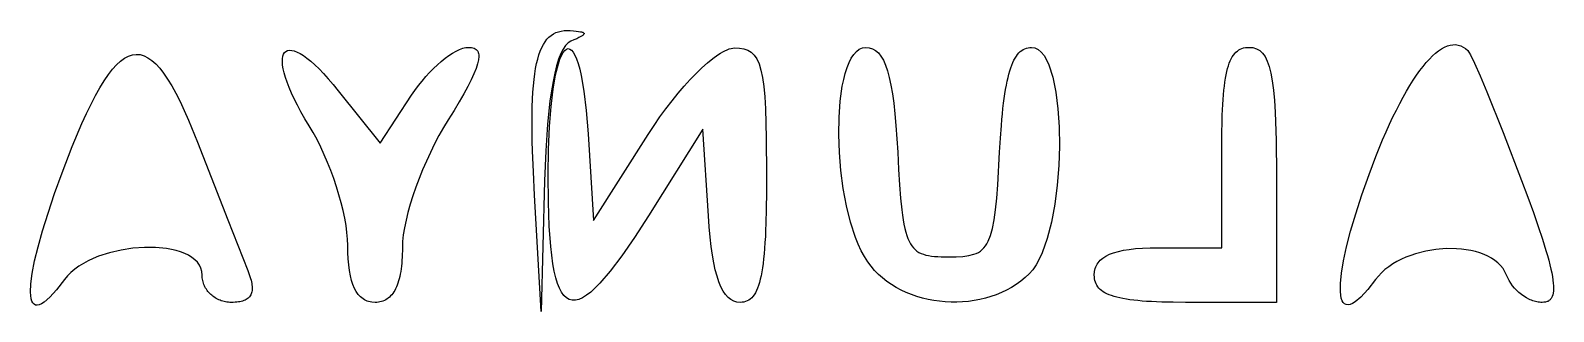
# Model space of a CAD drawing. Extents: x 70.3 to 133.4, y -81.7 to -32.
# Drawn here: x 70.317 to 73.415, y -77.227 to -76.656 of the extents above; entities that cross this region are included whole.
import ezdxf

# ---------------------------------------------------------------- set-up
doc = ezdxf.new("R2010")
doc.units = 0
doc.layers.add('BLACK', color=7, linetype='CONTINUOUS')

msp = doc.modelspace()

# ---------------------------------------------------------------- linework, layer by layer
at = {"layer": 'BLACK', "linetype": 'CONTINUOUS'}
for p, q in [((71.356826, -76.690972), (71.36009, -76.684665)), ((71.36009, -76.684665), (71.363625, -76.679044)), ((71.363625, -76.679044), (71.367436, -76.674089)), ((71.367436, -76.674089), (71.371526, -76.66978)), ((71.371526, -76.66978), (71.375901, -76.666099)), ((71.375901, -76.666099), (71.380564, -76.663025)), ((71.380564, -76.663025), (71.38552, -76.66054)), ((71.38552, -76.66054), (71.390773, -76.658624)), ((71.390773, -76.658624), (71.396326, -76.657259)), ((71.396326, -76.657259), (71.402184, -76.656424)), ((71.402184, -76.656424), (71.408352, -76.656101)), ((71.410504, -76.681174), (71.405278, -76.68651)), ((71.408352, -76.656101), (71.414833, -76.656271)), ((71.415995, -76.677878), (71.410504, -76.681174)), ((71.414833, -76.656271), (71.421371, -76.65673)), ((71.422367, -76.675249), (71.415995, -76.677878)), ((71.421371, -76.65673), (71.427044, -76.657256)), ((71.427882, -76.672842), (71.422367, -76.675249)), ((71.427044, -76.657256), (71.431853, -76.657861)), ((71.43254, -76.670646), (71.427882, -76.672842)), ((71.431853, -76.657861), (71.435798, -76.658555)), ((71.436341, -76.66865), (71.43254, -76.670646)), ((71.435798, -76.658555), (71.437447, -76.658939)), ((71.437919, -76.667724), (71.436341, -76.66865)), ((71.437447, -76.658939), (71.43888, -76.65935)), ((71.439283, -76.666843), (71.437919, -76.667724)), ((71.43888, -76.65935), (71.440098, -76.659788)), ((71.440432, -76.666007), (71.439283, -76.666843)), ((71.440098, -76.659788), (71.4411, -76.660255)), ((71.441366, -76.665214), (71.440432, -76.666007)), ((71.4411, -76.660255), (71.441887, -76.660753)), ((71.442086, -76.664463), (71.441366, -76.665214)), ((71.441887, -76.660753), (71.442458, -76.661284)), ((71.442591, -76.663752), (71.442086, -76.664463)), ((71.442458, -76.661284), (71.442814, -76.661847)), ((71.44288, -76.66308), (71.442591, -76.663752)), ((71.442814, -76.661847), (71.442955, -76.662446)), ((71.442955, -76.662446), (71.44288, -76.66308)), ((70.500051, -76.718311), (70.508144, -76.712435)), ((70.508144, -76.712435), (70.516166, -76.708196)), ((70.516166, -76.708196), (70.524131, -76.705591)), ((70.524131, -76.705591), (70.532055, -76.704617)), ((70.532055, -76.704617), (70.539953, -76.705269)), ((70.539953, -76.705269), (70.547841, -76.707544)), ((70.547841, -76.707544), (70.555735, -76.711439)), ((70.555735, -76.711439), (70.56365, -76.716951)), ((70.82916, -76.719692), (70.82932, -76.713752)), ((70.82932, -76.713752), (70.830145, -76.708648)), ((70.830145, -76.708648), (70.831619, -76.704397)), ((70.831619, -76.704397), (70.83373, -76.701016)), ((70.83373, -76.701016), (70.836464, -76.69852)), ((70.836464, -76.69852), (70.839807, -76.696927)), ((70.839807, -76.696927), (70.843747, -76.696252)), ((70.843747, -76.696252), (70.848268, -76.696513)), ((70.848268, -76.696513), (70.853358, -76.697725)), ((70.853358, -76.697725), (70.859004, -76.699905)), ((70.859004, -76.699905), (70.865191, -76.703069)), ((70.865191, -76.703069), (70.871906, -76.707234)), ((70.871906, -76.707234), (70.879135, -76.712417)), ((70.879135, -76.712417), (70.886866, -76.718633)), ((71.152414, -76.719009), (71.160223, -76.712709)), ((71.160223, -76.712709), (71.167895, -76.707086)), ((71.167895, -76.707086), (71.17537, -76.702192)), ((71.17537, -76.702192), (71.18259, -76.698076)), ((71.18259, -76.698076), (71.189495, -76.694787)), ((71.189495, -76.694787), (71.192811, -76.693469)), ((71.192811, -76.693469), (71.196026, -76.692376)), ((71.196026, -76.692376), (71.199132, -76.691516)), ((71.199132, -76.691516), (71.202123, -76.690893)), ((71.202123, -76.690893), (71.204991, -76.690515)), ((71.204991, -76.690515), (71.207728, -76.690388)), ((71.207728, -76.690388), (71.214168, -76.690873)), ((71.214168, -76.690873), (71.216955, -76.691486)), ((71.216955, -76.691486), (71.219452, -76.692353)), ((71.219452, -76.692353), (71.221658, -76.693477)), ((71.221658, -76.693477), (71.223571, -76.694863)), ((71.223571, -76.694863), (71.225191, -76.696517)), ((71.225191, -76.696517), (71.226515, -76.698441)), ((71.226515, -76.698441), (71.227542, -76.700642)), ((71.227542, -76.700642), (71.228272, -76.703122)), ((71.228834, -76.708943), (71.228189, -76.71594)), ((71.228272, -76.703122), (71.228703, -76.705888)), ((71.228703, -76.705888), (71.228834, -76.708943)), ((71.346404, -76.723431), (71.348623, -76.714193)), ((71.348623, -76.714193), (71.351097, -76.705716)), ((71.351097, -76.705716), (71.35383, -76.697982)), ((71.35383, -76.697982), (71.356826, -76.690972)), ((71.391243, -76.714514), (71.387127, -76.727768)), ((71.390805, -76.723629), (71.393902, -76.714493)), ((71.395644, -76.703203), (71.391243, -76.714514)), ((71.393902, -76.714493), (71.397112, -76.706945)), ((71.400324, -76.693861), (71.395644, -76.703203)), ((71.397112, -76.706945), (71.400413, -76.701006)), ((71.405278, -76.68651), (71.400324, -76.693861)), ((71.400413, -76.701006), (71.403785, -76.696698)), ((71.403785, -76.696698), (71.407208, -76.69404)), ((71.407208, -76.69404), (71.410663, -76.693055)), ((71.410663, -76.693055), (71.414129, -76.693761)), ((71.414129, -76.693761), (71.417585, -76.69618)), ((71.417585, -76.69618), (71.421012, -76.700333)), ((71.421012, -76.700333), (71.42439, -76.70624)), ((71.42439, -76.70624), (71.427698, -76.713921)), ((71.427698, -76.713921), (71.430916, -76.723399)), ((71.694152, -76.721829), (71.705026, -76.713033)), ((71.705026, -76.713033), (71.715344, -76.705626)), ((71.715344, -76.705626), (71.720269, -76.702468)), ((71.720269, -76.702468), (71.725022, -76.69969)), ((71.725022, -76.69969), (71.729595, -76.6973)), ((71.729595, -76.6973), (71.733975, -76.69531)), ((71.733975, -76.69531), (71.738154, -76.693731)), ((71.738154, -76.693731), (71.742119, -76.692572)), ((71.742119, -76.692572), (71.745861, -76.691844)), ((71.745861, -76.691844), (71.749369, -76.691558)), ((71.749369, -76.691558), (71.759272, -76.691845)), ((71.759272, -76.691845), (71.768139, -76.693227)), ((71.768139, -76.693227), (71.776025, -76.695922)), ((71.776025, -76.695922), (71.782985, -76.700149)), ((71.782985, -76.700149), (71.789074, -76.706125)), ((71.789074, -76.706125), (71.794346, -76.714069)), ((71.794346, -76.714069), (71.798856, -76.724198)), ((71.981976, -76.721325), (71.986522, -76.712289)), ((71.986522, -76.712289), (71.991522, -76.704671)), ((71.991522, -76.704671), (71.996975, -76.698572)), ((71.996975, -76.698572), (72.002885, -76.694092)), ((72.002885, -76.694092), (72.00925, -76.69133)), ((72.00925, -76.69133), (72.016073, -76.690388)), ((72.016073, -76.690388), (72.023205, -76.691063)), ((72.023205, -76.691063), (72.029838, -76.69313)), ((72.029838, -76.69313), (72.03599, -76.696653)), ((72.03599, -76.696653), (72.04168, -76.701693)), ((72.04168, -76.701693), (72.046928, -76.708313)), ((72.046928, -76.708313), (72.051752, -76.716576)), ((72.317466, -76.716576), (72.319827, -76.712235)), ((72.319827, -76.712235), (72.32229, -76.708313)), ((72.32229, -76.708313), (72.32486, -76.704801)), ((72.32486, -76.704801), (72.327538, -76.701693)), ((72.327538, -76.701693), (72.330327, -76.698979)), ((72.330327, -76.698979), (72.333228, -76.696653)), ((72.333228, -76.696653), (72.336246, -76.694706)), ((72.336246, -76.694706), (72.339381, -76.69313)), ((72.339381, -76.69313), (72.342636, -76.691919)), ((72.342636, -76.691919), (72.346014, -76.691063)), ((72.346014, -76.691063), (72.349516, -76.690555)), ((72.349516, -76.690555), (72.353147, -76.690388)), ((72.353147, -76.690388), (72.360231, -76.691484)), ((72.360231, -76.691484), (72.366837, -76.694691)), ((72.366837, -76.694691), (72.372966, -76.699883)), ((72.372966, -76.699883), (72.378619, -76.706934)), ((72.378619, -76.706934), (72.383797, -76.715719)), ((72.75741, -76.717961), (72.759471, -76.713611)), ((72.759471, -76.713611), (72.761669, -76.709674)), ((72.761669, -76.709674), (72.764008, -76.706138)), ((72.764008, -76.706138), (72.766491, -76.702993)), ((72.766491, -76.702993), (72.76912, -76.700227)), ((72.76912, -76.700227), (72.771898, -76.697829)), ((72.771898, -76.697829), (72.774829, -76.695787)), ((72.774829, -76.695787), (72.777917, -76.69409)), ((72.777917, -76.69409), (72.781162, -76.692727)), ((72.781162, -76.692727), (72.78457, -76.691687)), ((72.78457, -76.691687), (72.788143, -76.690957)), ((72.788143, -76.690957), (72.791885, -76.690528)), ((72.791885, -76.690528), (72.795797, -76.690388)), ((72.795797, -76.690388), (72.803688, -76.691039)), ((72.803688, -76.691039), (72.810845, -76.693089)), ((72.810845, -76.693089), (72.817299, -76.696682)), ((72.817299, -76.696682), (72.823081, -76.701963)), ((72.823081, -76.701963), (72.828223, -76.709077)), ((72.828223, -76.709077), (72.832755, -76.718169)), ((73.156162, -76.721352), (73.162607, -76.714237)), ((73.162607, -76.714237), (73.168966, -76.707871)), ((73.168966, -76.707871), (73.175232, -76.702264)), ((73.175232, -76.702264), (73.181399, -76.697424)), ((73.181399, -76.697424), (73.18746, -76.693358)), ((73.18746, -76.693358), (73.193409, -76.690075)), ((73.193409, -76.690075), (73.199239, -76.687582)), ((73.199239, -76.687582), (73.204945, -76.685889)), ((73.204945, -76.685889), (73.210518, -76.685003)), ((73.210518, -76.685003), (73.215953, -76.684932)), ((73.215953, -76.684932), (73.221244, -76.685685)), ((73.221244, -76.685685), (73.226383, -76.68727)), ((73.226383, -76.68727), (73.231365, -76.689694)), ((73.231365, -76.689694), (73.236183, -76.692966)), ((73.236183, -76.692966), (73.240829, -76.697095)), ((73.240829, -76.697095), (73.242929, -76.699997)), ((73.242929, -76.699997), (73.24592, -76.705343)), ((73.24592, -76.705343), (73.254353, -76.722822)), ((70.466645, -76.758257), (70.475182, -76.745797)), ((70.475182, -76.745797), (70.483585, -76.734988)), ((70.483585, -76.734988), (70.49187, -76.725827)), ((70.49187, -76.725827), (70.500051, -76.718311)), ((70.56365, -76.716951), (70.571602, -76.724075)), ((70.571602, -76.724075), (70.579606, -76.732808)), ((70.579606, -76.732808), (70.587677, -76.743148)), ((70.587677, -76.743148), (70.595831, -76.755089)), ((70.829676, -76.726452), (70.82916, -76.719692)), ((70.830883, -76.734016), (70.829676, -76.726452)), ((70.832794, -76.742367), (70.830883, -76.734016)), ((70.835423, -76.751489), (70.832794, -76.742367)), ((70.886866, -76.718633), (70.895084, -76.7259)), ((70.895084, -76.7259), (70.903776, -76.734233)), ((70.903776, -76.734233), (70.912929, -76.743649)), ((70.912929, -76.743649), (70.922528, -76.754165)), ((71.120992, -76.749989), (71.128757, -76.741477)), ((71.128757, -76.741477), (71.136622, -76.733443)), ((71.136622, -76.733443), (71.144527, -76.725937)), ((71.144527, -76.725937), (71.152414, -76.719009)), ((71.218915, -76.74435), (71.213343, -76.756413)), ((71.22324, -76.733607), (71.218915, -76.74435)), ((71.226327, -76.724149), (71.22324, -76.733607)), ((71.228189, -76.71594), (71.226327, -76.724149)), ((71.341233, -76.755913), (71.342713, -76.744273)), ((71.342713, -76.744273), (71.344435, -76.733452)), ((71.344435, -76.733452), (71.346404, -76.723431)), ((71.383298, -76.742944), (71.379763, -76.760016)), ((71.379936, -76.775652), (71.385026, -76.746587)), ((71.387127, -76.727768), (71.383298, -76.742944)), ((71.385026, -76.746587), (71.390805, -76.723629)), ((71.430916, -76.723399), (71.434024, -76.734692)), ((71.434024, -76.734692), (71.437002, -76.747822)), ((71.659039, -76.755694), (71.671074, -76.743244)), ((71.671074, -76.743244), (71.682807, -76.731927)), ((71.682807, -76.731927), (71.694152, -76.721829)), ((71.798856, -76.724198), (71.802659, -76.736731)), ((71.802659, -76.736731), (71.805809, -76.751885)), ((71.971051, -76.755947), (71.974242, -76.743254)), ((71.974242, -76.743254), (71.977883, -76.73168)), ((71.977883, -76.73168), (71.981976, -76.721325)), ((72.051752, -76.716576), (72.056171, -76.726546)), ((72.056171, -76.726546), (72.060205, -76.738283)), ((72.060205, -76.738283), (72.063873, -76.751852)), ((72.305344, -76.751852), (72.307134, -76.744835)), ((72.307134, -76.744835), (72.309012, -76.738283)), ((72.309012, -76.738283), (72.310982, -76.732189)), ((72.310982, -76.732189), (72.313047, -76.726546)), ((72.313047, -76.726546), (72.315207, -76.721344)), ((72.315207, -76.721344), (72.317466, -76.716576)), ((72.383797, -76.715719), (72.388502, -76.726113)), ((72.388502, -76.726113), (72.396496, -76.751227)), ((72.747753, -76.753368), (72.749055, -76.746303)), ((72.749055, -76.746303), (72.750476, -76.739718)), ((72.750476, -76.739718), (72.752019, -76.733603)), ((72.752019, -76.733603), (72.753687, -76.727946)), ((72.753687, -76.727946), (72.755483, -76.722736)), ((72.755483, -76.722736), (72.75741, -76.717961)), ((72.832755, -76.718169), (72.836708, -76.729383)), ((72.836708, -76.729383), (72.840114, -76.742863)), ((72.840114, -76.742863), (72.843002, -76.758755)), ((73.136375, -76.747117), (73.14304, -76.7378)), ((73.14304, -76.7378), (73.149637, -76.729209)), ((73.149637, -76.729209), (73.156162, -76.721352)), ((73.254353, -76.722822), (73.265679, -76.748451)), ((70.449105, -76.788144), (70.457958, -76.772371)), ((70.457958, -76.772371), (70.466645, -76.758257)), ((70.595831, -76.755089), (70.604085, -76.768629)), ((70.604085, -76.768629), (70.612452, -76.783765)), ((70.838784, -76.761365), (70.835423, -76.751489)), ((70.842889, -76.771979), (70.838784, -76.761365)), ((70.847753, -76.783315), (70.842889, -76.771979)), ((70.922528, -76.754165), (70.93256, -76.765797)), ((70.93256, -76.765797), (70.943012, -76.778561)), ((71.098891, -76.777896), (71.106, -76.768249)), ((71.106, -76.768249), (71.113387, -76.75893)), ((71.113387, -76.75893), (71.120992, -76.749989)), ((71.206515, -76.769834), (71.198419, -76.784649)), ((71.213343, -76.756413), (71.206515, -76.769834)), ((71.338983, -76.781732), (71.339991, -76.768393)), ((71.339991, -76.768393), (71.341233, -76.755913)), ((71.375696, -76.810659), (71.379936, -76.775652)), ((71.379763, -76.760016), (71.376525, -76.77896)), ((71.437002, -76.747822), (71.442486, -76.779676)), ((71.634399, -76.78366), (71.646786, -76.769195)), ((71.646786, -76.769195), (71.659039, -76.755694)), ((71.805809, -76.751885), (71.808362, -76.769879)), ((71.808362, -76.769879), (71.810372, -76.79093)), ((71.964176, -76.799737), (71.968311, -76.769658)), ((71.968311, -76.769658), (71.971051, -76.755947)), ((72.063873, -76.751852), (72.067194, -76.767315)), ((72.067194, -76.767315), (72.070186, -76.784735)), ((72.299031, -76.784735), (72.300488, -76.775776)), ((72.300488, -76.775776), (72.302024, -76.767315)), ((72.302024, -76.767315), (72.303642, -76.759343)), ((72.303642, -76.759343), (72.305344, -76.751852)), ((72.396496, -76.751227), (72.402611, -76.781274)), ((72.743671, -76.786665), (72.744529, -76.777563)), ((72.744529, -76.777563), (72.745493, -76.768987)), ((72.745493, -76.768987), (72.746567, -76.760926)), ((72.746567, -76.760926), (72.747753, -76.753368)), ((72.843002, -76.758755), (72.845405, -76.777204)), ((72.845405, -76.777204), (72.847353, -76.798353)), ((73.116048, -76.77934), (73.122873, -76.767895)), ((73.122873, -76.767895), (73.129651, -76.757152)), ((73.129651, -76.757152), (73.136375, -76.747117)), ((73.265679, -76.748451), (73.279451, -76.781148)), ((70.430843, -76.824679), (70.440072, -76.805579)), ((70.440072, -76.805579), (70.449105, -76.788144)), ((70.612452, -76.783765), (70.620949, -76.800492)), ((70.620949, -76.800492), (70.629592, -76.818807)), ((70.853388, -76.795355), (70.847753, -76.783315)), ((70.859809, -76.808084), (70.853388, -76.795355)), ((70.86703, -76.821486), (70.859809, -76.808084)), ((70.943012, -76.778561), (71.028278, -76.885255)), ((71.028278, -76.885255), (71.092119, -76.787821)), ((71.092119, -76.787821), (71.098891, -76.777896)), ((71.189045, -76.800894), (71.178384, -76.818605)), ((71.198419, -76.784649), (71.189045, -76.800894)), ((71.337651, -76.811061), (71.338204, -76.795948)), ((71.338204, -76.795948), (71.338983, -76.781732)), ((71.373588, -76.799755), (71.368638, -76.846796)), ((71.376525, -76.77896), (71.373588, -76.799755)), ((71.442486, -76.779676), (71.447208, -76.819126)), ((71.609564, -76.815148), (71.621964, -76.799006)), ((71.621964, -76.799006), (71.634399, -76.78366)), ((71.810372, -76.79093), (71.811893, -76.815257)), ((71.961829, -76.832691), (71.964176, -76.799737)), ((72.070186, -76.784735), (72.07287, -76.804174)), ((72.07287, -76.804174), (72.075263, -76.825695)), ((72.295116, -76.81467), (72.296348, -76.804174)), ((72.296348, -76.804174), (72.297652, -76.794198)), ((72.297652, -76.794198), (72.299031, -76.784735)), ((72.402611, -76.781274), (72.406857, -76.815251)), ((72.741706, -76.817239), (72.742263, -76.806492)), ((72.742263, -76.806492), (72.742917, -76.796304)), ((72.742917, -76.796304), (72.743671, -76.786665)), ((72.847353, -76.798353), (72.848878, -76.822349)), ((73.095355, -76.8178), (73.102282, -76.804301)), ((73.102282, -76.804301), (73.109182, -76.791478)), ((73.109182, -76.791478), (73.116048, -76.77934)), ((73.279451, -76.781148), (73.312541, -76.863414)), ((70.421401, -76.845447), (70.430843, -76.824679)), ((70.629592, -76.818807), (70.638395, -76.838708)), ((70.638395, -76.838708), (70.656546, -76.883249)), ((70.875063, -76.835543), (70.86703, -76.821486)), ((70.883922, -76.850239), (70.875063, -76.835543)), ((71.166426, -76.837818), (71.156946, -76.853417)), ((71.178384, -76.818605), (71.166426, -76.837818)), ((71.337205, -76.844055), (71.337319, -76.82709)), ((71.337319, -76.82709), (71.337651, -76.811061)), ((71.372468, -76.851443), (71.375696, -76.810659)), ((71.447208, -76.819126), (71.451006, -76.866336)), ((71.585207, -76.849483), (71.597283, -76.832002)), ((71.597283, -76.832002), (71.609564, -76.815148)), ((71.811893, -76.815257), (71.813691, -76.874609)), ((71.961265, -76.86772), (71.961829, -76.832691)), ((72.075263, -76.825695), (72.077386, -76.84936)), ((72.291831, -76.84936), (72.29286, -76.837255)), ((72.29286, -76.837255), (72.293954, -76.825695)), ((72.293954, -76.825695), (72.295116, -76.81467)), ((72.406857, -76.815251), (72.409243, -76.852157)), ((72.740872, -76.84046), (72.741243, -76.828558)), ((72.741243, -76.828558), (72.741706, -76.817239)), ((72.848878, -76.822349), (72.850779, -76.879455)), ((73.081443, -76.846797), (73.088406, -76.831968)), ((73.088406, -76.831968), (73.095355, -76.8178)), ((70.401821, -76.892004), (70.421401, -76.845447)), ((70.891899, -76.863748), (70.883922, -76.850239)), ((70.899653, -76.878059), (70.891899, -76.863748)), ((71.147731, -76.869717), (71.13883, -76.886585)), ((71.156946, -76.853417), (71.147731, -76.869717)), ((71.337303, -76.861975), (71.337205, -76.844055)), ((71.33761, -76.880868), (71.337303, -76.861975)), ((71.368638, -76.846796), (71.364949, -76.90095)), ((71.370413, -76.897838), (71.372468, -76.851443)), ((71.451006, -76.866336), (71.462296, -77.042284)), ((71.462296, -77.042284), (71.57342, -76.867506)), ((71.57342, -76.867506), (71.585207, -76.849483)), ((71.684547, -76.857076), (71.573689, -77.033024)), ((71.695837, -77.033024), (71.684547, -76.857076)), ((71.962475, -76.904024), (71.961265, -76.86772)), ((72.077386, -76.84936), (72.080895, -76.903377)), ((72.289961, -76.875234), (72.291831, -76.84936)), ((72.409243, -76.852157), (72.40978, -76.89099)), ((72.740234, -76.894117), (72.740389, -76.866056)), ((72.740389, -76.866056), (72.740872, -76.84046)), ((73.067499, -76.878402), (73.074472, -76.862277)), ((73.074472, -76.862277), (73.081443, -76.846797)), ((73.312541, -76.863414), (73.35004, -76.960962)), ((70.381207, -76.945278), (70.401821, -76.892004)), ((70.656546, -76.883249), (70.718054, -77.04077)), ((70.907143, -76.893048), (70.899653, -76.878059)), ((70.914328, -76.90859), (70.907143, -76.893048)), ((71.13883, -76.886585), (71.130291, -76.903889)), ((71.338121, -76.900755), (71.33761, -76.880868)), ((71.339741, -76.943586), (71.338121, -76.900755)), ((71.364949, -76.90095), (71.362555, -76.962027)), ((71.369692, -76.94968), (71.370413, -76.897838)), ((71.813691, -76.874609), (71.814193, -76.94968)), ((72.288323, -76.903377), (72.289961, -76.875234)), ((72.40978, -76.89099), (72.408476, -76.930747)), ((72.740234, -77.097846), (72.740234, -76.894117)), ((72.850779, -76.879455), (72.851358, -76.94968)), ((73.053575, -76.912551), (73.067499, -76.878402)), ((70.92117, -76.924561), (70.914328, -76.90859)), ((70.927627, -76.940837), (70.92117, -76.924561)), ((71.12216, -76.921496), (71.114486, -76.939271)), ((71.130291, -76.903889), (71.12216, -76.921496)), ((71.965452, -76.940802), (71.962475, -76.904024)), ((72.080895, -76.903377), (72.082822, -76.938651)), ((72.284436, -76.969817), (72.288323, -76.903377)), ((72.408476, -76.930747), (72.405342, -76.970427)), ((73.039722, -76.949179), (73.053575, -76.912551)), ((70.365782, -76.987831), (70.381207, -76.945278)), ((70.93366, -76.957293), (70.927627, -76.940837)), ((70.939228, -76.973804), (70.93366, -76.957293)), ((71.107316, -76.957084), (71.100698, -76.9748)), ((71.114486, -76.939271), (71.107316, -76.957084)), ((71.342128, -76.990622), (71.339741, -76.943586)), ((71.362557, -76.962026), (71.35542, -77.227492)), ((71.362555, -76.962027), (71.362556, -76.962026)), ((71.362556, -76.962026), (71.362557, -76.962026)), ((71.370252, -77.005191), (71.369692, -76.94968)), ((71.814193, -76.94968), (71.814048, -76.985784)), ((71.970189, -76.977256), (71.965452, -76.940802)), ((72.082822, -76.938651), (72.084782, -76.969817)), ((72.851358, -76.94968), (72.851358, -77.208971)), ((73.025167, -76.990548), (73.039722, -76.949179)), ((73.35004, -76.960962), (73.350038, -76.960962)), ((73.350038, -76.960962), (73.362791, -76.995222)), ((70.352467, -77.027202), (70.365782, -76.987831)), ((70.944292, -76.990246), (70.939228, -76.973804)), ((70.948811, -77.006494), (70.944292, -76.990246)), ((71.09468, -76.992287), (71.08931, -77.009412)), ((71.100698, -76.9748), (71.09468, -76.992287)), ((71.35542, -77.227492), (71.342128, -76.990622)), ((71.814048, -76.985784), (71.813598, -77.01865)), ((71.976679, -77.012584), (71.970189, -76.977256)), ((72.084782, -76.969817), (72.086897, -76.997127)), ((72.282321, -76.997127), (72.284436, -76.969817)), ((72.405342, -76.970427), (72.400388, -77.009027)), ((73.012709, -77.028933), (73.025167, -76.990548)), ((70.952744, -77.022425), (70.948811, -77.006494)), ((70.956053, -77.037914), (70.952744, -77.022425)), ((71.08931, -77.009412), (71.084635, -77.026041)), ((71.371994, -77.053814), (71.370252, -77.005191)), ((71.813598, -77.01865), (71.812816, -77.048402)), ((71.984914, -77.045987), (71.976679, -77.012584)), ((72.086897, -76.997127), (72.089292, -77.020835)), ((72.089292, -77.020835), (72.090632, -77.031416)), ((72.277129, -77.041192), (72.279926, -77.020835)), ((72.279926, -77.020835), (72.282321, -76.997127)), ((72.400388, -77.009027), (72.393623, -77.045546)), ((73.362791, -76.995222), (73.374106, -77.026454)), ((70.341261, -77.063247), (70.352467, -77.027202)), ((70.718054, -77.04077), (70.758869, -77.144148)), ((70.958696, -77.052836), (70.956053, -77.037914)), ((70.960634, -77.067067), (70.958696, -77.052836)), ((71.080703, -77.042043), (71.077561, -77.057284)), ((71.084635, -77.026041), (71.080703, -77.042043)), ((71.375014, -77.095589), (71.371994, -77.053814)), ((71.573689, -77.033024), (71.54543, -77.07676)), ((71.697458, -77.055357), (71.695837, -77.033024)), ((71.699356, -77.076051), (71.697458, -77.055357)), ((71.812816, -77.048402), (71.812292, -77.06215)), ((71.994888, -77.076665), (71.984914, -77.045987)), ((72.090632, -77.031416), (72.092089, -77.041192)), ((72.092089, -77.041192), (72.093677, -77.050194)), ((72.093677, -77.050194), (72.095411, -77.058454)), ((72.273807, -77.058454), (72.277129, -77.041192)), ((72.393623, -77.045546), (72.385057, -77.078981)), ((73.002339, -77.064173), (73.012709, -77.028933)), ((73.374106, -77.026454), (73.384, -77.054772)), ((73.384, -77.054772), (73.392493, -77.080288)), ((70.332159, -77.09582), (70.341261, -77.063247)), ((70.961826, -77.080482), (70.960634, -77.067067)), ((70.962232, -77.092958), (70.961826, -77.080482)), ((71.073841, -77.08495), (71.073359, -77.09711)), ((71.075258, -77.07163), (71.073841, -77.08495)), ((71.077561, -77.057284), (71.075258, -77.07163)), ((71.54543, -77.07676), (71.51968, -77.114152)), ((71.701541, -77.095133), (71.699356, -77.076051)), ((71.810963, -77.087468), (71.810152, -77.099069)), ((71.811676, -77.075167), (71.810963, -77.087468)), ((71.812292, -77.06215), (71.811676, -77.075167)), ((72.000524, -77.090733), (71.994888, -77.076665)), ((72.095411, -77.058454), (72.097307, -77.066002)), ((72.097307, -77.066002), (72.099381, -77.072871)), ((72.099381, -77.072871), (72.101648, -77.079092)), ((72.101648, -77.079092), (72.104123, -77.084697)), ((72.104123, -77.084697), (72.106822, -77.089717)), ((72.262396, -77.089717), (72.265095, -77.084697)), ((72.265095, -77.084697), (72.269837, -77.072871)), ((72.269837, -77.072871), (72.273807, -77.058454)), ((72.385057, -77.078981), (72.3747, -77.10833)), ((72.994046, -77.096107), (73.002339, -77.064173)), ((73.392493, -77.080288), (73.396221, -77.092031)), ((70.325159, -77.124773), (70.332159, -77.09582)), ((70.455032, -77.115232), (70.444335, -77.119577)), ((70.477496, -77.107915), (70.455032, -77.115232)), ((70.500925, -77.102446), (70.477496, -77.107915)), ((70.524762, -77.098844), (70.500925, -77.102446)), ((70.548451, -77.097125), (70.524762, -77.098844)), ((70.571436, -77.09731), (70.548451, -77.097125)), ((70.593161, -77.099415), (70.571436, -77.09731)), ((70.603377, -77.101193), (70.593161, -77.099415)), ((70.61307, -77.103459), (70.603377, -77.101193)), ((70.622169, -77.106214), (70.61307, -77.103459)), ((70.630606, -77.109461), (70.622169, -77.106214)), ((70.63831, -77.113202), (70.630606, -77.109461)), ((70.645213, -77.117438), (70.63831, -77.113202)), ((70.651244, -77.122174), (70.645213, -77.117438)), ((70.962443, -77.107185), (70.962232, -77.092958)), ((70.963079, -77.12046), (70.962443, -77.107185)), ((71.07287, -77.117139), (71.072492, -77.123374)), ((71.07314, -77.110683), (71.07287, -77.117139)), ((71.073302, -77.104006), (71.07314, -77.110683)), ((71.073356, -77.09711), (71.073302, -77.104006)), ((71.073359, -77.09711), (71.073356, -77.09711)), ((71.379407, -77.130553), (71.375014, -77.095589)), ((71.51968, -77.114152), (71.496347, -77.14516)), ((71.704024, -77.11263), (71.701541, -77.095133)), ((71.706813, -77.12857), (71.704024, -77.11263)), ((71.809238, -77.109986), (71.808219, -77.120234)), ((71.810152, -77.099069), (71.809238, -77.109986)), ((72.006592, -77.103818), (72.000524, -77.090733)), ((72.013091, -77.115823), (72.006592, -77.103818)), ((72.020021, -77.126646), (72.013091, -77.115823)), ((72.106822, -77.089717), (72.10976, -77.094184)), ((72.10976, -77.094184), (72.112952, -77.09813)), ((72.112952, -77.09813), (72.116414, -77.101587)), ((72.116414, -77.101587), (72.120161, -77.104585)), ((72.120161, -77.104585), (72.124209, -77.107157)), ((72.124209, -77.107157), (72.128573, -77.109333)), ((72.128573, -77.109333), (72.133269, -77.111147)), ((72.133269, -77.111147), (72.138311, -77.112628)), ((72.138311, -77.112628), (72.143715, -77.11381)), ((72.143715, -77.11381), (72.149497, -77.114723)), ((72.149497, -77.114723), (72.155672, -77.115399)), ((72.155672, -77.115399), (72.162255, -77.11587)), ((72.162255, -77.11587), (72.169262, -77.116167)), ((72.169262, -77.116167), (72.184609, -77.116367)), ((72.184609, -77.116367), (72.199955, -77.116167)), ((72.199955, -77.116167), (72.213546, -77.115399)), ((72.213546, -77.115399), (72.225502, -77.11381)), ((72.225502, -77.11381), (72.235949, -77.111147)), ((72.235949, -77.111147), (72.240644, -77.109333)), ((72.240644, -77.109333), (72.245008, -77.107157)), ((72.245008, -77.107157), (72.249056, -77.104585)), ((72.249056, -77.104585), (72.252804, -77.101587)), ((72.252804, -77.101587), (72.256266, -77.09813)), ((72.256266, -77.09813), (72.259458, -77.094184)), ((72.259458, -77.094184), (72.262396, -77.089717)), ((72.3747, -77.10833), (72.368853, -77.121159)), ((72.498088, -77.118775), (72.504428, -77.114694)), ((72.504428, -77.114694), (72.51181, -77.111075)), ((72.51181, -77.111075), (72.520254, -77.107912)), ((72.520254, -77.107912), (72.529776, -77.105195)), ((72.529776, -77.105195), (72.540396, -77.102917)), ((72.540396, -77.102917), (72.552132, -77.101071)), ((72.552132, -77.101071), (72.565, -77.099649)), ((72.565, -77.099649), (72.579021, -77.098642)), ((72.579021, -77.098642), (72.59421, -77.098044)), ((72.59421, -77.098044), (72.610588, -77.097846)), ((72.610588, -77.097846), (72.740234, -77.097846)), ((72.987821, -77.124573), (72.994046, -77.096107)), ((73.11493, -77.117006), (73.105562, -77.121178)), ((73.124611, -77.113277), (73.11493, -77.117006)), ((73.134557, -77.10999), (73.124611, -77.113277)), ((73.15504, -77.104756), (73.134557, -77.10999)), ((73.175983, -77.101316), (73.15504, -77.104756)), ((73.196986, -77.099686), (73.175983, -77.101316)), ((73.217653, -77.099878), (73.196986, -77.099686)), ((73.227737, -77.100661), (73.217653, -77.099878)), ((73.237586, -77.101906), (73.227737, -77.100661)), ((73.247154, -77.103613), (73.237586, -77.101906)), ((73.256388, -77.105785), (73.247154, -77.103613)), ((73.26524, -77.108422), (73.256388, -77.105785)), ((73.27366, -77.111527), (73.26524, -77.108422)), ((73.281599, -77.115101), (73.27366, -77.111527)), ((73.289006, -77.119147), (73.281599, -77.115101)), ((73.396221, -77.092031), (73.399605, -77.103115)), ((73.399605, -77.103115), (73.402649, -77.113555)), ((73.402649, -77.113555), (73.405354, -77.123366)), ((70.320257, -77.149962), (70.325159, -77.124773)), ((70.398986, -77.148086), (70.39203, -77.155127)), ((70.406739, -77.141487), (70.398986, -77.148086)), ((70.41522, -77.135335), (70.406739, -77.141487)), ((70.42436, -77.129631), (70.41522, -77.135335)), ((70.434088, -77.124378), (70.42436, -77.129631)), ((70.444335, -77.119577), (70.434088, -77.124378)), ((70.656335, -77.12741), (70.651244, -77.122174)), ((70.660416, -77.133149), (70.656335, -77.12741)), ((70.663416, -77.139394), (70.660416, -77.133149)), ((70.665268, -77.146146), (70.663416, -77.139394)), ((70.6659, -77.153409), (70.665268, -77.146146)), ((70.758869, -77.144148), (70.761982, -77.152401)), ((70.964141, -77.132787), (70.963079, -77.12046)), ((70.965631, -77.144172), (70.964141, -77.132787)), ((70.967553, -77.154618), (70.965631, -77.144172)), ((71.069895, -77.146118), (71.068975, -77.151255)), ((71.070707, -77.140762), (71.069895, -77.146118)), ((71.07141, -77.135186), (71.070707, -77.140762)), ((71.072005, -77.12939), (71.07141, -77.135186)), ((71.072492, -77.123374), (71.072005, -77.12939)), ((71.382147, -77.145493), (71.379407, -77.130553)), ((71.385266, -77.158745), (71.382147, -77.145493)), ((71.496347, -77.14516), (71.475334, -77.169745)), ((71.70992, -77.14298), (71.706813, -77.12857)), ((71.713355, -77.155888), (71.70992, -77.14298)), ((71.804494, -77.147126), (71.80302, -77.154857)), ((71.80585, -77.138789), (71.804494, -77.147126)), ((71.80709, -77.12983), (71.80585, -77.138789)), ((71.808219, -77.120234), (71.80709, -77.12983)), ((72.026743, -77.135562), (72.020021, -77.126646)), ((72.034047, -77.143977), (72.026743, -77.135562)), ((72.041897, -77.151889), (72.034047, -77.143977)), ((72.355828, -77.142501), (72.348652, -77.150762)), ((72.362562, -77.132591), (72.355828, -77.142501)), ((72.368853, -77.121159), (72.362562, -77.132591)), ((72.480942, -77.153409), (72.481403, -77.14639)), ((72.481403, -77.14639), (72.482799, -77.13988)), ((72.482799, -77.13988), (72.483853, -77.136813)), ((72.483853, -77.136813), (72.485147, -77.133871)), ((72.485147, -77.133871), (72.486684, -77.131052)), ((72.486684, -77.131052), (72.488466, -77.128356)), ((72.488466, -77.128356), (72.490495, -77.125781)), ((72.490495, -77.125781), (72.492774, -77.123327)), ((72.492774, -77.123327), (72.498088, -77.118775)), ((72.981533, -77.170456), (72.983653, -77.14941)), ((72.983653, -77.14941), (72.987821, -77.124573)), ((73.065164, -77.148606), (73.058721, -77.155394)), ((73.072219, -77.142251), (73.065164, -77.148606)), ((73.079836, -77.136328), (73.072219, -77.142251)), ((73.087965, -77.130841), (73.079836, -77.136328)), ((73.096557, -77.12579), (73.087965, -77.130841)), ((73.105562, -77.121178), (73.096557, -77.12579)), ((73.295832, -77.123665), (73.289006, -77.119147)), ((73.302027, -77.128658), (73.295832, -77.123665)), ((73.307541, -77.134127), (73.302027, -77.128658)), ((73.312326, -77.140074), (73.307541, -77.134127)), ((73.31633, -77.146501), (73.312326, -77.140074)), ((73.319505, -77.153409), (73.31633, -77.146501)), ((73.405354, -77.123366), (73.407724, -77.13256)), ((73.407724, -77.13256), (73.40976, -77.141153)), ((73.40976, -77.141153), (73.411465, -77.149157)), ((73.411465, -77.149157), (73.412841, -77.156589)), ((70.316735, -77.188459), (70.31745, -77.171239)), ((70.31745, -77.171239), (70.320257, -77.149962)), ((70.385941, -77.162611), (70.370035, -77.183112)), ((70.39203, -77.155127), (70.385941, -77.162611)), ((70.665978, -77.156257), (70.6659, -77.153409)), ((70.666209, -77.159069), (70.665978, -77.156257)), ((70.66659, -77.161841), (70.666209, -77.159069)), ((70.667115, -77.16457), (70.66659, -77.161841)), ((70.667783, -77.167252), (70.667115, -77.16457)), ((70.668588, -77.169884), (70.667783, -77.167252)), ((70.669528, -77.172462), (70.668588, -77.169884)), ((70.670597, -77.174983), (70.669528, -77.172462)), ((70.671793, -77.177442), (70.670597, -77.174983)), ((70.673112, -77.179837), (70.671793, -77.177442)), ((70.67455, -77.182163), (70.673112, -77.179837)), ((70.761982, -77.152401), (70.763289, -77.156298)), ((70.763289, -77.156298), (70.764427, -77.160044)), ((70.764427, -77.160044), (70.765398, -77.16364)), ((70.765398, -77.16364), (70.766199, -77.167087)), ((70.766199, -77.167087), (70.766831, -77.170387)), ((70.766831, -77.170387), (70.767292, -77.173541)), ((70.767292, -77.173541), (70.767582, -77.176551)), ((70.767582, -77.176551), (70.7677, -77.179417)), ((70.7677, -77.179417), (70.767646, -77.182142)), ((70.969908, -77.16413), (70.967553, -77.154618)), ((70.972699, -77.172715), (70.969908, -77.16413)), ((70.975927, -77.180375), (70.972699, -77.172715)), ((70.979596, -77.187116), (70.975927, -77.180375)), ((71.061176, -77.177466), (71.059496, -77.181067)), ((71.062748, -77.173645), (71.061176, -77.177466)), ((71.06421, -77.169606), (71.062748, -77.173645)), ((71.065564, -77.165347), (71.06421, -77.169606)), ((71.06681, -77.160869), (71.065564, -77.165347)), ((71.067947, -77.156172), (71.06681, -77.160869)), ((71.068975, -77.151255), (71.067947, -77.156172)), ((71.388776, -77.170314), (71.385266, -77.158745)), ((71.392688, -77.180205), (71.388776, -77.170314)), ((71.397014, -77.188422), (71.392688, -77.180205)), ((71.465669, -77.179616), (71.456548, -77.187868)), ((71.475334, -77.169745), (71.465669, -77.179616)), ((71.717126, -77.167321), (71.713355, -77.155888)), ((71.721246, -77.177307), (71.717126, -77.167321)), ((71.725723, -77.185872), (71.721246, -77.177307)), ((71.795871, -77.180038), (71.793755, -77.184975)), ((71.797853, -77.174573), (71.795871, -77.180038)), ((71.799702, -77.168565), (71.797853, -77.174573)), ((71.801423, -77.161998), (71.799702, -77.168565)), ((71.80302, -77.154857), (71.801423, -77.161998)), ((72.050258, -77.159295), (72.041897, -77.151889)), ((72.059095, -77.166192), (72.050258, -77.159295)), ((72.068373, -77.172579), (72.059095, -77.166192)), ((72.078055, -77.178452), (72.068373, -77.172579)), ((72.088108, -77.183808), (72.078055, -77.178452)), ((72.312533, -77.178542), (72.302489, -77.184054)), ((72.322207, -77.172459), (72.312533, -77.178542)), ((72.331475, -77.165804), (72.322207, -77.172459)), ((72.340302, -77.158572), (72.331475, -77.165804)), ((72.348652, -77.150762), (72.340302, -77.158572)), ((72.481076, -77.157262), (72.480942, -77.153409)), ((72.481485, -77.160951), (72.481076, -77.157262)), ((72.482177, -77.164479), (72.481485, -77.160951)), ((72.483161, -77.167849), (72.482177, -77.164479)), ((72.484447, -77.171064), (72.483161, -77.167849)), ((72.486043, -77.174125), (72.484447, -77.171064)), ((72.487958, -77.177037), (72.486043, -77.174125)), ((72.490203, -77.179801), (72.487958, -77.177037)), ((72.492785, -77.18242), (72.490203, -77.179801)), ((72.98145, -77.187549), (72.981533, -77.170456)), ((73.052939, -77.162611), (73.037082, -77.182955)), ((73.058721, -77.155394), (73.052939, -77.162611)), ((73.320665, -77.156257), (73.319505, -77.153409)), ((73.321943, -77.159069), (73.320665, -77.156257)), ((73.323334, -77.161841), (73.321943, -77.159069)), ((73.324835, -77.16457), (73.323334, -77.161841)), ((73.328143, -77.169884), (73.324835, -77.16457)), ((73.33183, -77.174983), (73.328143, -77.169884)), ((73.33586, -77.179837), (73.33183, -77.174983)), ((73.340194, -77.184418), (73.33586, -77.179837)), ((73.412841, -77.156589), (73.413891, -77.16346)), ((73.413891, -77.16346), (73.414617, -77.169786)), ((73.414617, -77.169786), (73.415021, -77.175581)), ((73.415021, -77.175581), (73.415106, -77.180859)), ((70.318108, -77.201475), (70.316735, -77.188459)), ((70.319577, -77.206361), (70.318108, -77.201475)), ((70.321568, -77.210141), (70.319577, -77.206361)), ((70.324078, -77.212798), (70.321568, -77.210141)), ((70.344427, -77.208581), (70.339319, -77.211818)), ((70.356196, -77.198387), (70.344427, -77.208581)), ((70.370035, -77.183112), (70.356196, -77.198387)), ((70.676102, -77.184418), (70.67455, -77.182163)), ((70.677766, -77.186598), (70.676102, -77.184418)), ((70.679537, -77.188699), (70.677766, -77.186598)), ((70.681412, -77.190717), (70.679537, -77.188699)), ((70.683386, -77.19265), (70.681412, -77.190717)), ((70.685456, -77.194493), (70.683386, -77.19265)), ((70.687619, -77.196242), (70.685456, -77.194493)), ((70.689869, -77.197895), (70.687619, -77.196242)), ((70.692204, -77.199448), (70.689869, -77.197895)), ((70.69462, -77.200898), (70.692204, -77.199448)), ((70.697113, -77.202239), (70.69462, -77.200898)), ((70.699679, -77.20347), (70.697113, -77.202239)), ((70.702313, -77.204587), (70.699679, -77.20347)), ((70.705014, -77.205585), (70.702313, -77.204587)), ((70.707776, -77.206462), (70.705014, -77.205585)), ((70.710595, -77.207214), (70.707776, -77.206462)), ((70.713469, -77.207837), (70.710595, -77.207214)), ((70.716393, -77.208328), (70.713469, -77.207837)), ((70.719363, -77.208683), (70.716393, -77.208328)), ((70.722375, -77.208898), (70.719363, -77.208683)), ((70.725426, -77.208971), (70.722375, -77.208898)), ((70.729264, -77.208915), (70.725426, -77.208971)), ((70.732914, -77.208745), (70.729264, -77.208915)), ((70.736378, -77.20846), (70.732914, -77.208745)), ((70.739656, -77.208059), (70.736378, -77.20846)), ((70.742749, -77.20754), (70.739656, -77.208059)), ((70.745658, -77.206902), (70.742749, -77.20754)), ((70.748383, -77.206144), (70.745658, -77.206902)), ((70.750926, -77.205264), (70.748383, -77.206144)), ((70.753286, -77.204261), (70.750926, -77.205264)), ((70.755464, -77.203134), (70.753286, -77.204261)), ((70.757462, -77.201881), (70.755464, -77.203134)), ((70.75928, -77.200501), (70.757462, -77.201881)), ((70.760918, -77.198993), (70.75928, -77.200501)), ((70.762377, -77.197354), (70.760918, -77.198993)), ((70.763659, -77.195585), (70.762377, -77.197354)), ((70.764763, -77.193684), (70.763659, -77.195585)), ((70.76569, -77.191648), (70.764763, -77.193684)), ((70.766441, -77.189478), (70.76569, -77.191648)), ((70.767017, -77.187171), (70.766441, -77.189478)), ((70.767418, -77.184726), (70.767017, -77.187171)), ((70.767646, -77.182142), (70.767418, -77.184726)), ((70.983707, -77.192943), (70.979596, -77.187116)), ((70.985929, -77.195515), (70.983707, -77.192943)), ((70.988263, -77.19786), (70.985929, -77.195515)), ((70.990708, -77.199979), (70.988263, -77.19786)), ((70.993266, -77.201873), (70.990708, -77.199979)), ((70.995935, -77.203541), (70.993266, -77.201873)), ((70.998718, -77.204985), (70.995935, -77.203541)), ((71.001613, -77.206206), (70.998718, -77.204985)), ((71.004622, -77.207203), (71.001613, -77.206206)), ((71.007744, -77.207977), (71.004622, -77.207203)), ((71.010979, -77.20853), (71.007744, -77.207977)), ((71.017793, -77.208971), (71.010979, -77.20853)), ((71.021219, -77.208862), (71.017793, -77.208971)), ((71.024535, -77.208536), (71.021219, -77.208862)), ((71.027742, -77.207992), (71.024535, -77.208536)), ((71.030839, -77.20723), (71.027742, -77.207992)), ((71.033827, -77.20625), (71.030839, -77.20723)), ((71.036706, -77.205052), (71.033827, -77.20625)), ((71.039476, -77.203637), (71.036706, -77.205052)), ((71.042136, -77.202003), (71.039476, -77.203637)), ((71.044688, -77.200151), (71.042136, -77.202003)), ((71.04713, -77.19808), (71.044688, -77.200151)), ((71.049463, -77.195791), (71.04713, -77.19808)), ((71.051688, -77.193284), (71.049463, -77.195791)), ((71.053803, -77.190558), (71.051688, -77.193284)), ((71.05581, -77.187613), (71.053803, -77.190558)), ((71.057707, -77.184449), (71.05581, -77.187613)), ((71.059496, -77.181067), (71.057707, -77.184449)), ((71.401767, -77.194971), (71.397014, -77.188422)), ((71.406957, -77.199855), (71.401767, -77.194971)), ((71.412597, -77.203081), (71.406957, -77.199855)), ((71.418699, -77.204653), (71.412597, -77.203081)), ((71.425274, -77.204575), (71.418699, -77.204653)), ((71.432335, -77.202853), (71.425274, -77.204575)), ((71.439893, -77.199491), (71.432335, -77.202853)), ((71.44796, -77.194494), (71.439893, -77.199491)), ((71.456548, -77.187868), (71.44796, -77.194494)), ((71.730567, -77.193044), (71.725723, -77.185872)), ((71.73579, -77.198851), (71.730567, -77.193044)), ((71.7414, -77.203319), (71.73579, -77.198851)), ((71.747408, -77.206477), (71.7414, -77.203319)), ((71.753824, -77.208352), (71.747408, -77.206477)), ((71.760659, -77.208971), (71.753824, -77.208352)), ((71.764471, -77.208799), (71.760659, -77.208971)), ((71.768113, -77.208272), (71.764471, -77.208799)), ((71.771587, -77.207374), (71.768113, -77.208272)), ((71.774898, -77.206091), (71.771587, -77.207374)), ((71.778048, -77.204405), (71.774898, -77.206091)), ((71.781041, -77.202302), (71.778048, -77.204405)), ((71.783879, -77.199766), (71.781041, -77.202302)), ((71.786567, -77.196781), (71.783879, -77.199766)), ((71.789106, -77.193331), (71.786567, -77.196781)), ((71.791501, -77.189401), (71.789106, -77.193331)), ((71.793755, -77.184975), (71.791501, -77.189401)), ((72.098495, -77.188646), (72.088108, -77.183808)), ((72.109182, -77.192962), (72.098495, -77.188646)), ((72.120133, -77.196755), (72.109182, -77.192962)), ((72.131313, -77.20002), (72.120133, -77.196755)), ((72.142686, -77.202757), (72.131313, -77.20002)), ((72.154218, -77.204962), (72.142686, -77.202757)), ((72.165873, -77.206632), (72.154218, -77.204962)), ((72.177615, -77.207765), (72.165873, -77.206632)), ((72.18941, -77.208359), (72.177615, -77.207765)), ((72.201222, -77.208411), (72.18941, -77.208359)), ((72.213017, -77.207918), (72.201222, -77.208411)), ((72.224758, -77.206878), (72.213017, -77.207918)), ((72.23641, -77.205288), (72.224758, -77.206878)), ((72.247939, -77.203145), (72.23641, -77.205288)), ((72.259308, -77.200447), (72.247939, -77.203145)), ((72.270483, -77.197192), (72.259308, -77.200447)), ((72.281428, -77.193376), (72.270483, -77.197192)), ((72.292109, -77.188998), (72.281428, -77.193376)), ((72.302489, -77.184054), (72.292109, -77.188998)), ((72.495713, -77.184898), (72.492785, -77.18242)), ((72.498997, -77.187236), (72.495713, -77.184898)), ((72.502646, -77.189438), (72.498997, -77.187236)), ((72.506669, -77.191505), (72.502646, -77.189438)), ((72.511075, -77.193442), (72.506669, -77.191505)), ((72.515872, -77.19525), (72.511075, -77.193442)), ((72.521071, -77.196933), (72.515872, -77.19525)), ((72.526679, -77.198492), (72.521071, -77.196933)), ((72.532707, -77.199931), (72.526679, -77.198492)), ((72.539162, -77.201253), (72.532707, -77.199931)), ((72.546055, -77.20246), (72.539162, -77.201253)), ((72.553393, -77.203555), (72.546055, -77.20246)), ((72.561187, -77.20454), (72.553393, -77.203555)), ((72.569446, -77.205418), (72.561187, -77.20454)), ((72.578177, -77.206193), (72.569446, -77.205418)), ((72.587391, -77.206866), (72.578177, -77.206193)), ((72.597096, -77.207441), (72.587391, -77.206866)), ((72.607301, -77.20792), (72.597096, -77.207441)), ((72.618016, -77.208305), (72.607301, -77.20792)), ((72.641011, -77.208808), (72.618016, -77.208305)), ((72.666151, -77.208971), (72.641011, -77.208808)), ((72.851358, -77.208971), (72.666151, -77.208971)), ((72.983395, -77.200528), (72.98145, -77.187549)), ((72.985125, -77.205424), (72.983395, -77.200528)), ((72.987357, -77.209231), (72.985125, -77.205424)), ((72.990092, -77.211928), (72.987357, -77.209231)), ((73.006024, -77.211222), (73.001295, -77.213163)), ((73.01125, -77.20807), (73.006024, -77.211222)), ((73.023182, -77.198054), (73.01125, -77.20807)), ((73.037082, -77.182955), (73.023182, -77.198054)), ((73.344796, -77.188699), (73.340194, -77.184418)), ((73.349628, -77.19265), (73.344796, -77.188699)), ((73.354653, -77.196242), (73.349628, -77.19265)), ((73.359833, -77.199448), (73.354653, -77.196242)), ((73.365133, -77.202239), (73.359833, -77.199448)), ((73.367815, -77.20347), (73.365133, -77.202239)), ((73.370514, -77.204587), (73.367815, -77.20347)), ((73.373223, -77.205585), (73.370514, -77.204587)), ((73.375939, -77.206462), (73.373223, -77.205585)), ((73.378656, -77.207214), (73.375939, -77.206462)), ((73.381371, -77.207837), (73.378656, -77.207214)), ((73.384078, -77.208328), (73.381371, -77.207837)), ((73.386772, -77.208683), (73.384078, -77.208328)), ((73.38945, -77.208898), (73.386772, -77.208683)), ((73.392106, -77.208971), (73.38945, -77.208898)), ((73.395664, -77.208802), (73.392106, -77.208971)), ((73.398932, -77.208284), (73.395664, -77.208802)), ((73.401907, -77.207404), (73.398932, -77.208284)), ((73.403283, -77.206824), (73.401907, -77.207404)), ((73.404586, -77.206148), (73.403283, -77.206824)), ((73.405814, -77.205374), (73.404586, -77.206148)), ((73.406968, -77.204501), (73.405814, -77.205374)), ((73.408047, -77.203527), (73.406968, -77.204501)), ((73.40905, -77.20245), (73.408047, -77.203527)), ((73.409977, -77.201269), (73.40905, -77.20245)), ((73.410829, -77.19998), (73.409977, -77.201269)), ((73.411605, -77.198584), (73.410829, -77.19998)), ((73.412304, -77.197078), (73.411605, -77.198584)), ((73.413471, -77.193728), (73.412304, -77.197078)), ((73.414329, -77.189918), (73.413471, -77.193728)), ((73.414875, -77.185633), (73.414329, -77.189918)), ((73.415106, -77.180859), (73.414875, -77.185633)), ((70.327109, -77.214312), (70.324078, -77.212798)), ((70.33066, -77.214666), (70.327109, -77.214312)), ((70.33473, -77.213841), (70.33066, -77.214666)), ((70.339319, -77.211818), (70.33473, -77.213841)), ((72.993327, -77.213496), (72.990092, -77.211928)), ((72.997062, -77.213915), (72.993327, -77.213496)), ((73.001295, -77.213163), (72.997062, -77.213915))]:
    msp.add_line(p, q, dxfattribs=at)

doc.saveas('drawing.dxf')
